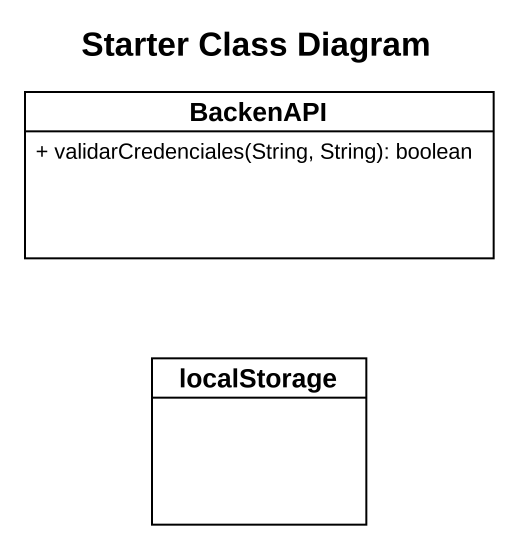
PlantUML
@startuml
title Starter Class Diagram
hide circle
hide empty members
skinparam classAttributeIconSize 0
class BackenAPI {
  + validarCredenciales(String, String): boolean
}
class localStorage
@enduml
